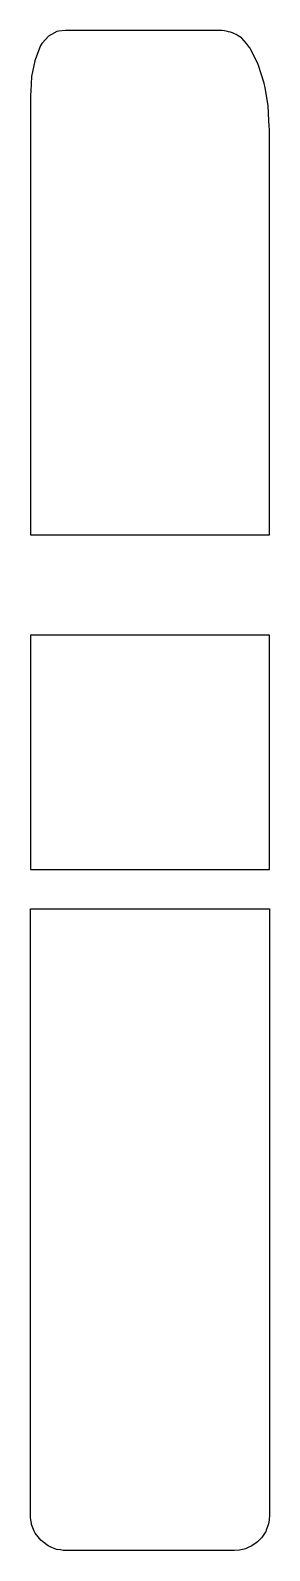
# Model space of a CAD drawing. Header units: metres. Extents: x 2.4 to 16, y -16 to 70.6.
import ezdxf

# ---------------------------------------------------------------- set-up
doc = ezdxf.new("R2010")
doc.units = ezdxf.units.M

msp = doc.modelspace()

# ---------------------------------------------------------------- linework, layer by layer
for p, q in [((3.43, 70.239), (3.281, 70.077)), ((3.594, 70.33), (3.43, 70.239)), ((3.898, 70.499), (3.594, 70.33)), ((4.002, 70.52), (3.898, 70.499)), ((4.4, 70.568), (4.002, 70.52)), ((8.829, 70.568), (4.4, 70.568)), ((13, 70.568), (8.829, 70.568)), ((13.285, 70.56), (13, 70.568)), ((13.428, 70.553), (13.285, 70.56)), ((13.526, 70.53), (13.428, 70.553)), ((13.669, 70.494), (13.526, 70.53)), ((13.787, 70.461), (13.669, 70.494)), ((13.89, 70.43), (13.787, 70.461)), ((14.014, 70.371), (13.89, 70.43)), ((14.101, 70.326), (14.014, 70.371)), ((14.215, 70.261), (14.101, 70.326)), ((14.406, 70.14), (14.215, 70.261)), ((14.42, 70.131), (14.406, 70.14)), ((14.687, 69.82), (14.42, 70.131)), ((2.976, 69.701), (2.668, 68.899)), ((2.979, 69.708), (2.976, 69.701)), ((2.986, 69.721), (2.979, 69.708)), ((3.042, 69.82), (2.986, 69.721)), ((3.281, 70.077), (3.042, 69.82)), ((14.864, 69.598), (14.687, 69.82)), ((14.875, 69.581), (14.864, 69.598)), ((15.325, 68.684), (14.875, 69.581)), ((2.654, 68.831), (2.468, 67.934)), ((2.668, 68.899), (2.654, 68.831)), ((15.37, 68.567), (15.325, 68.684)), ((15.684, 67.572), (15.37, 68.567)), ((2.468, 67.934), (2.414, 67.115)), ((15.741, 67.297), (15.684, 67.572)), ((2.414, 67.115), (2.4, 66.898)), ((2.4, 66.898), (2.4, 65.657)), ((15.917, 66.293), (15.741, 67.297)), ((15.965, 65.426), (15.917, 66.293)), ((2.4, 65.657), (2.4, 52.042)), ((15.987, 65.139), (15.965, 65.426)), ((16, 64.898), (15.987, 65.139)), ((16, 63.549), (16, 64.898)), ((16, 58.261), (16, 63.549)), ((16, 49.261), (16, 58.261)), ((2.4, 52.042), (2.4, 49.261)), ((2.4, 49.261), (2.4, 47.772)), ((16, 47.772), (16, 49.261)), ((2.4, 47.772), (2.4, 44.795)), ((16, 44.795), (16, 47.772)), ((2.4, 44.795), (2.4, 43.455)), ((16, 41.846), (16, 44.795)), ((2.4, 43.455), (2.4, 41.846)), ((2.4, 41.846), (7.031, 41.846)), ((7.031, 41.846), (16, 41.846)), ((16, 41.846), (16, 41.846)), ((11.369, 36.135), (2.4, 36.135)), ((2.4, 36.135), (2.4, 34.824)), ((16, 36.135), (11.369, 36.135)), ((16, 33.186), (16, 36.135)), ((2.4, 34.824), (2.4, 33.186)), ((2.4, 33.186), (2.4, 30.798)), ((16, 29.207), (16, 33.186)), ((16, 33.186), (16, 33.186)), ((2.4, 30.798), (2.4, 29.207)), ((2.4, 29.207), (2.4, 26.292)), ((16, 22.793), (16, 29.207)), ((2.4, 26.292), (2.4, 22.793)), ((2.4, 22.793), (12.471, 22.793)), ((12.471, 22.793), (16, 22.793)), ((2.4, 17.696), (2.4, 20.546)), ((2.4, 20.546), (5.929, 20.546)), ((5.929, 20.546), (16, 20.546)), ((16, 20.546), (16, 14.133)), ((2.4, 14.133), (2.4, 17.696)), ((2.4, 13.824), (2.4, 14.133)), ((16, 14.133), (16, 13.824)), ((2.4, 10.463), (2.4, 13.824)), ((16, 13.824), (16, 7.937)), ((2.4, 9.087), (2.4, 10.463)), ((2.4, 5.855), (2.4, 9.087)), ((16, 7.937), (16, 7.108)), ((16, 7.108), (16, -10.781)), ((2.4, 5.69), (2.4, 5.855)), ((2.4, 2.444), (2.4, 5.69)), ((2.4, 2.248), (2.4, 2.444)), ((2.4, 2.068), (2.4, 2.248)), ((2.4, 1.919), (2.4, 2.068)), ((2.4, -8.443), (2.4, 1.919)), ((2.4, -8.762), (2.4, -8.443)), ((2.4, -9.029), (2.4, -8.762)), ((2.4, -13.982), (2.4, -9.029)), ((16, -10.781), (16, -12.466)), ((16, -12.466), (16, -12.563)), ((16, -12.563), (16, -12.668)), ((16, -12.668), (16, -12.774)), ((16, -12.774), (16, -12.924)), ((16, -12.924), (16, -13.066)), ((16, -13.066), (16, -13.168)), ((16, -13.168), (16, -13.304)), ((16, -13.304), (16, -13.396)), ((16, -13.304), (16, -13.304)), ((16, -13.396), (16, -13.471)), ((16, -13.471), (16, -14)), ((2.4, -14), (2.4, -13.982)), ((2.408, -14.14), (2.4, -14)), ((2.46, -14.457), (2.408, -14.14)), ((2.468, -14.518), (2.46, -14.457)), ((2.621, -14.887), (2.468, -14.518)), ((15.942, -14.475), (15.81, -14.837)), ((15.979, -14.272), (15.942, -14.475)), ((15.983, -14.252), (15.979, -14.272)), ((15.986, -14.223), (15.983, -14.252)), ((16, -14), (15.986, -14.223)), ((2.668, -15), (2.621, -14.887)), ((2.911, -15.317), (2.668, -15)), ((2.986, -15.414), (2.911, -15.317)), ((3.083, -15.489), (2.986, -15.414)), ((3.401, -15.733), (3.083, -15.489)), ((15.238, -15.563), (14.998, -15.733)), ((15.323, -15.498), (15.238, -15.563)), ((15.536, -15.278), (15.323, -15.498)), ((15.593, -15.203), (15.536, -15.278)), ((15.779, -14.912), (15.593, -15.203)), ((15.81, -14.837), (15.779, -14.912)), ((3.514, -15.78), (3.401, -15.733)), ((3.882, -15.932), (3.514, -15.78)), ((4.105, -15.961), (3.882, -15.932)), ((4.258, -15.986), (4.105, -15.961)), ((4.4, -16), (4.258, -15.986)), ((12.534, -16), (4.4, -16)), ((14, -16), (12.534, -16)), ((14.285, -15.976), (14, -16)), ((14.384, -15.961), (14.285, -15.976)), ((14.63, -15.897), (14.384, -15.961)), ((14.754, -15.845), (14.63, -15.897)), ((14.998, -15.733), (14.754, -15.845))]:
    msp.add_line(p, q)

doc.saveas('drawing.dxf')
